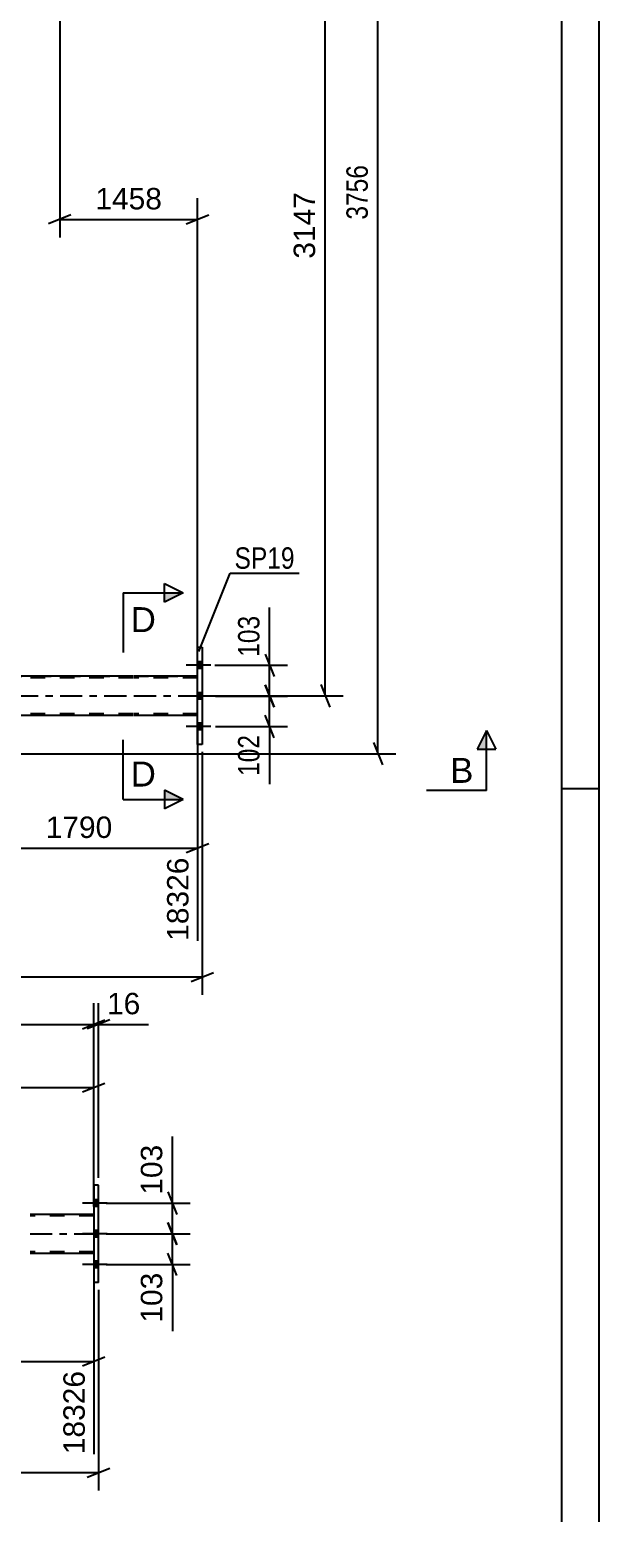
# Model space of a CAD drawing. Header units: millimetres. Extents: x 0 to 841, y 0 to 594.
# Drawn here: x 764.8 to 841, y 201 to 399.6 of the extents above; entities that cross this region are included whole.
import ezdxf

# ---------------------------------------------------------------- set-up
doc = ezdxf.new("R2010")
doc.units = ezdxf.units.MM
doc.linetypes.add('DXK_LINE_DOT2', pattern=[3.9198, 1.9599, -1.9599])
doc.linetypes.add('DXK_LINE_DOT3', pattern=[5.9187, 2.979, -0.9799, 0.9799, -0.9799])
doc.styles.add('Arial', font='arial.ttf', dxfattribs={"height": 0.2})
doc.styles.add('Arial Narrow', font='ARIALN.TTF', dxfattribs={"height": 0.2})

# ---------------------------------------------------------------- blocks, each defined once
blk = doc.blocks.new('Unknown-318892383-1113')
at = {"color": 5, "linetype": 'Continuous'}
for p, q in [((841, 0), (841, 594)), ((836, 5), (836, 589)), ((841, 298), (836, 298))]:
    blk.add_line(p, q, dxfattribs=at)
blk = doc.blocks.new('Part-318892383-4348 - 4224')
at = {"color": 7, "linetype": 'DXK_LINE_DOT2'}
for p, q in [((778.64, 312.82), (94.15, 312.82)), ((240.48, 313.06), (778.64, 313.06)), ((778.74, 313.06), (787.26, 313.06)), ((787.26, 312.82), (778.74, 312.82)), ((787.26, 307.78), (787.26, 313.06)), ((778.64, 308.02), (94.15, 308.02)), ((787.26, 308.02), (778.74, 308.02))]:
    blk.add_line(p, q, dxfattribs=at)
at = {"color": 2, "linetype": 'Continuous'}
for p, q in [((778.64, 313.06), (681.16, 313.06)), ((787.26, 313.06), (778.74, 313.06)), ((778.64, 307.78), (681.16, 307.78)), ((787.26, 307.78), (778.74, 307.78))]:
    blk.add_line(p, q, dxfattribs=at)
at = {"color": 7, "linetype": 'DXK_LINE_DOT3'}
for p, q in [((94.15, 310.42), (778.64, 310.42)), ((778.74, 310.42), (787.26, 310.42))]:
    blk.add_line(p, q, dxfattribs=at)
blk = doc.blocks.new('Bolt-318892383-4505 - 4224')
at = {"linetype": 'Continuous'}
for points in [[(787.9, 314.08), (787.9, 314.96), (787.26, 314.96), (787.26, 314.08)], [(787.9, 314.08), (787.9, 314.96), (787.26, 314.96), (787.26, 314.08)], [(787.9, 314.08), (787.9, 314.96), (787.26, 314.96), (787.26, 314.08)], [(787.9, 309.96), (787.9, 310.84), (787.26, 310.84), (787.26, 309.96)], [(787.9, 309.96), (787.9, 310.84), (787.26, 310.84), (787.26, 309.96)], [(787.9, 305.88), (787.9, 306.76), (787.26, 306.76), (787.26, 305.88)], [(787.9, 305.88), (787.9, 306.76), (787.26, 306.76), (787.26, 305.88)], [(787.9, 305.88), (787.9, 306.76), (787.26, 306.76), (787.26, 305.88)]]:
    blk.add_hatch(color=1, dxfattribs=at).paths.add_polyline_path(points)
at = {"color": 1, "linetype": 'Continuous'}
for p, q in [((789.06, 314.52), (785.74, 314.52)), ((789.06, 314.52), (785.74, 314.52)), ((789.06, 314.52), (785.74, 314.52)), ((787.9, 314.96), (787.26, 314.96)), ((787.9, 314.96), (787.26, 314.96)), ((787.9, 314.96), (787.26, 314.96)), ((787.9, 314.08), (787.26, 314.08)), ((787.9, 314.08), (787.26, 314.08)), ((787.9, 314.08), (787.26, 314.08)), ((789.06, 310.4), (785.74, 310.4)), ((789.06, 310.4), (785.74, 310.4)), ((787.9, 310.84), (787.26, 310.84)), ((787.9, 310.84), (787.26, 310.84)), ((787.9, 309.96), (787.26, 309.96)), ((787.9, 309.96), (787.26, 309.96)), ((789.06, 306.32), (785.74, 306.32)), ((789.06, 306.32), (785.74, 306.32)), ((789.06, 306.32), (785.74, 306.32)), ((787.9, 306.76), (787.26, 306.76)), ((787.9, 306.76), (787.26, 306.76)), ((787.9, 306.76), (787.26, 306.76)), ((787.9, 305.88), (787.26, 305.88)), ((787.9, 305.88), (787.26, 305.88)), ((787.9, 305.88), (787.26, 305.88))]:
    blk.add_line(p, q, dxfattribs=at)
blk = doc.blocks.new('Part-318892383-4679 - 4224')
at = {"color": 2, "linetype": 'Continuous'}
for p, q in [((787.26, 303.92), (787.26, 316.92)), ((787.26, 316.92), (787.9, 316.92)), ((787.9, 316.92), (787.9, 303.92)), ((787.9, 303.92), (787.26, 303.92))]:
    blk.add_line(p, q, dxfattribs=at)
blk = doc.blocks.new('Part-318892383-3739 - 3679')
at = {"color": 2, "linetype": 'Continuous'}
for p, q in [((764.87, 241.09), (773.39, 241.09)), ((773.39, 235.81), (764.87, 235.81))]:
    blk.add_line(p, q, dxfattribs=at)
at = {"color": 7, "linetype": 'DXK_LINE_DOT2'}
for p, q in [((773.39, 240.85), (764.87, 240.85)), ((773.39, 241.09), (773.39, 235.81)), ((773.39, 236.05), (764.87, 236.05))]:
    blk.add_line(p, q, dxfattribs=at)
at = {"color": 7, "linetype": 'DXK_LINE_DOT3'}
blk.add_line((764.87, 238.45), (773.39, 238.45), dxfattribs=at)
blk = doc.blocks.new('Bolt-318892383-3748 - 3679')
at = {"linetype": 'Continuous'}
for points in [[(773.39, 242.99), (773.39, 242.11), (774.03, 242.11), (774.03, 242.99)], [(773.39, 242.99), (773.39, 242.11), (774.03, 242.11), (774.03, 242.99)], [(773.39, 242.99), (773.39, 242.11), (774.03, 242.11), (774.03, 242.99)], [(773.39, 238.87), (773.39, 237.99), (774.03, 237.99), (774.03, 238.87)], [(773.39, 238.87), (773.39, 237.99), (774.03, 237.99), (774.03, 238.87)], [(773.39, 234.79), (773.39, 233.91), (774.03, 233.91), (774.03, 234.79)], [(773.39, 234.79), (773.39, 233.91), (774.03, 233.91), (774.03, 234.79)], [(773.39, 234.79), (773.39, 233.91), (774.03, 233.91), (774.03, 234.79)]]:
    blk.add_hatch(color=1, dxfattribs=at).paths.add_polyline_path(points)
at = {"color": 1, "linetype": 'Continuous'}
for p, q in [((775.19, 242.55), (771.87, 242.55)), ((775.19, 242.55), (771.87, 242.55)), ((775.19, 242.55), (771.87, 242.55)), ((774.03, 242.99), (773.39, 242.99)), ((774.03, 242.99), (773.39, 242.99)), ((774.03, 242.99), (773.39, 242.99)), ((774.03, 242.11), (773.39, 242.11)), ((774.03, 242.11), (773.39, 242.11)), ((774.03, 242.11), (773.39, 242.11)), ((775.19, 238.43), (771.87, 238.43)), ((775.19, 238.43), (771.87, 238.43)), ((774.03, 238.87), (773.39, 238.87)), ((774.03, 238.87), (773.39, 238.87)), ((774.03, 237.99), (773.39, 237.99)), ((774.03, 237.99), (773.39, 237.99)), ((775.19, 234.35), (771.87, 234.35)), ((775.19, 234.35), (771.87, 234.35)), ((775.19, 234.35), (771.87, 234.35)), ((774.03, 234.79), (773.39, 234.79)), ((774.03, 234.79), (773.39, 234.79)), ((774.03, 234.79), (773.39, 234.79)), ((774.03, 233.91), (773.39, 233.91)), ((774.03, 233.91), (773.39, 233.91)), ((774.03, 233.91), (773.39, 233.91))]:
    blk.add_line(p, q, dxfattribs=at)
blk = doc.blocks.new('Part-318892383-3931 - 3679')
at = {"color": 2, "linetype": 'Continuous'}
for p, q in [((774.03, 244.95), (773.39, 244.95)), ((773.39, 244.95), (773.39, 231.95)), ((774.03, 231.95), (774.03, 244.95)), ((774.03, 231.95), (773.39, 231.95))]:
    blk.add_line(p, q, dxfattribs=at)
blk = doc.blocks.new('StraightDimension-318892383-5265 - 4224')
at = {"color": 7, "linetype": 'Continuous'}
for p, q in [((787.9, 302.92), (787.9, 270.41)), ((49.87, 272.81), (787.9, 272.81)), ((786.4, 272.21), (789.4, 273.41))]:
    blk.add_line(p, q, dxfattribs=at)
blk = doc.blocks.new('StraightDimension-318892383-5181 - 4224')
at = {"color": 7, "linetype": 'Continuous'}
for p, q in [((755.55, 312.06), (755.55, 277.65)), ((787.26, 306.78), (787.26, 277.65)), ((757.05, 290.66), (754.05, 289.46)), ((755.55, 290.06), (787.26, 290.06)), ((785.76, 289.46), (788.76, 290.66))]:
    blk.add_line(p, q, dxfattribs=at)
at = {"color": 0}
blk.add_wipeout([(776.45, 290.81), (776.45, 295.01), (766.36, 295.01), (766.36, 290.81)], dxfattribs=at)
at = {"color": 0, "linetype": 'Continuous'}
blk.add_wipeout([(786.66, 289.36), (782.46, 289.36), (782.46, 277.05), (786.66, 277.05)], dxfattribs=at)
at = {"color": 3, "style": 'Arial'}
blk.add_text('1790', height=2.865, dxfattribs=at).set_placement((766.96, 291.41))
at = {"color": 3, "linetype": 'Continuous', "style": 'Arial'}
blk.add_text('18326', height=2.865, rotation=90.0002, dxfattribs=at).set_placement((786.06, 277.65))
blk = doc.blocks.new('StraightDimension-318892383-5223 - 4224')
at = {"color": 7, "linetype": 'Continuous'}
for p, q in [((796.3, 316.02), (797.5, 313.02)), ((789.57, 314.52), (799.3, 314.52)), ((796.9, 310.4), (796.9, 314.52)), ((797.5, 308.9), (796.3, 311.9)), ((789.65, 310.4), (799.3, 310.4))]:
    blk.add_line(p, q, dxfattribs=at)
at = {"color": 0}
blk.add_wipeout([(796.15, 321.73), (791.95, 321.73), (791.95, 315.05), (796.15, 315.05)], dxfattribs=at)
at = {"color": 7, "linetype": 'Continuous'}
blk.add_line((796.9, 314.52), (796.9, 322.26), dxfattribs=at)
blk.add_line((796.9, 314.52), (796.9, 322.26), dxfattribs=at)
at = {"color": 3, "style": 'Arial Narrow'}
blk.add_text('103', height=2.863, rotation=90.0002, dxfattribs=at).set_placement((795.55, 315.65))
blk = doc.blocks.new('StraightDimension-318892383-5236 - 4224')
at = {"color": 7, "linetype": 'Continuous'}
for p, q in [((796.3, 311.9), (797.5, 308.9)), ((789.65, 310.4), (799.3, 310.4)), ((796.9, 306.32), (796.9, 310.4)), ((797.5, 304.82), (796.3, 307.82)), ((789.65, 306.32), (799.3, 306.32))]:
    blk.add_line(p, q, dxfattribs=at)
at = {"color": 0}
blk.add_wipeout([(796.15, 305.8), (791.95, 305.8), (791.95, 299.11), (796.15, 299.11)], dxfattribs=at)
at = {"color": 7, "linetype": 'Continuous'}
blk.add_line((796.9, 306.32), (796.9, 298.59), dxfattribs=at)
blk.add_line((796.9, 306.32), (796.9, 298.59), dxfattribs=at)
at = {"color": 3, "style": 'Arial Narrow'}
blk.add_text('102', height=2.863, rotation=90.0002, dxfattribs=at).set_placement((795.55, 299.71))
blk = doc.blocks.new('StraightDimension-318892383-5250 - 4224')
at = {"color": 7, "linetype": 'Continuous'}
for p, q in [((768.84, 433.28), (768.84, 371.76)), ((787.26, 314.06), (787.26, 377.01)), ((770.34, 374.76), (767.34, 373.56)), ((768.84, 374.16), (787.26, 374.16)), ((785.76, 373.56), (788.76, 374.76))]:
    blk.add_line(p, q, dxfattribs=at)
at = {"color": 0}
blk.add_wipeout([(783.1, 374.91), (783.1, 379.11), (773, 379.11), (773, 374.91)], dxfattribs=at)
at = {"color": 3, "style": 'Arial'}
blk.add_text('1458', height=2.865, dxfattribs=at).set_placement((773.6, 375.51))
blk = doc.blocks.new('StraightDimension-318892383-11456 - 4224')
at = {"color": 7, "linetype": 'Continuous'}
for p, q in [((804.94, 434.78), (803.74, 437.78)), ((769.84, 436.28), (806.74, 436.28)), ((804.34, 310.42), (804.34, 436.28)), ((803.74, 311.92), (804.94, 308.92)), ((788.26, 310.42), (806.74, 310.42))]:
    blk.add_line(p, q, dxfattribs=at)
at = {"color": 0}
blk.add_wipeout([(803.59, 378.4), (799.39, 378.4), (799.39, 368.31), (803.59, 368.31)], dxfattribs=at)
at = {"color": 3, "style": 'Arial'}
blk.add_text('3147', height=2.865, rotation=90.0002, dxfattribs=at).set_placement((802.99, 368.91))
blk = doc.blocks.new('StraightDimension-318892383-14630 - 4224')
at = {"color": 7, "linetype": 'Continuous'}
for p, q in [((767.03, 452.92), (813.79, 452.92)), ((811.99, 451.42), (810.79, 454.42)), ((811.39, 302.68), (811.39, 452.92)), ((810.79, 304.18), (811.99, 301.18)), ((682.16, 302.68), (813.79, 302.68))]:
    blk.add_line(p, q, dxfattribs=at)
at = {"color": 0}
blk.add_wipeout([(810.64, 382.06), (806.44, 382.06), (806.44, 373.54), (810.64, 373.54)], dxfattribs=at)
at = {"color": 3, "style": 'Arial Narrow'}
blk.add_text('3756', height=2.863, rotation=90.0002, dxfattribs=at).set_placement((810.04, 374.14))
blk = doc.blocks.new('StraightDimension-318892383-14765 - 3679')
at = {"color": 7, "linetype": 'Continuous'}
for p, q in [((668.32, 234.41), (668.32, 208.96)), ((773.39, 234.83), (773.39, 208.96)), ((669.82, 221.98), (666.82, 220.78)), ((668.32, 221.38), (773.39, 221.38)), ((771.89, 220.78), (774.89, 221.98))]:
    blk.add_line(p, q, dxfattribs=at)
at = {"color": 0}
blk.add_wipeout([(725.9, 222.13), (725.9, 226.33), (715.81, 226.33), (715.81, 222.13)], dxfattribs=at)
at = {"color": 0, "linetype": 'Continuous'}
blk.add_wipeout([(772.79, 220.68), (768.59, 220.68), (768.59, 208.36), (772.79, 208.36)], dxfattribs=at)
at = {"color": 3, "style": 'Arial'}
blk.add_text('3895', height=2.865, dxfattribs=at).set_placement((716.41, 222.73))
at = {"color": 3, "linetype": 'Continuous', "style": 'Arial'}
blk.add_text('18326', height=2.865, rotation=90.0002, dxfattribs=at).set_placement((772.19, 208.96))
blk = doc.blocks.new('StraightDimension-318892383-4041 - 3679')
at = {"color": 7, "linetype": 'Continuous'}
for p, q in [((774.03, 230.95), (774.03, 204.1)), ((96.6, 206.5), (774.03, 206.5)), ((772.53, 205.9), (775.53, 207.1))]:
    blk.add_line(p, q, dxfattribs=at)
blk = doc.blocks.new('StraightDimension-318892383-4081 - 3679')
at = {"color": 7, "linetype": 'Continuous'}
for p, q in [((775.03, 238.45), (786.3, 238.45)), ((783.3, 239.95), (784.5, 236.95)), ((783.9, 234.35), (783.9, 238.45)), ((775.03, 234.35), (786.3, 234.35)), ((784.5, 232.85), (783.3, 235.85))]:
    blk.add_line(p, q, dxfattribs=at)
at = {"color": 0}
blk.add_wipeout([(783.15, 233.83), (778.95, 233.83), (778.95, 225.96), (783.15, 225.96)], dxfattribs=at)
at = {"color": 7, "linetype": 'Continuous'}
blk.add_line((783.9, 234.35), (783.9, 225.43), dxfattribs=at)
blk.add_line((783.9, 234.35), (783.9, 225.43), dxfattribs=at)
at = {"color": 3, "style": 'Arial'}
blk.add_text('103', height=2.865, rotation=90.0002, dxfattribs=at).set_placement((782.55, 226.56))
blk = doc.blocks.new('StraightDimension-318892383-4089 - 3679')
at = {"color": 7, "linetype": 'Continuous'}
for p, q in [((775.03, 242.55), (786.3, 242.55)), ((783.3, 244.05), (784.5, 241.05)), ((783.9, 238.45), (783.9, 242.55)), ((775.03, 238.45), (786.3, 238.45)), ((784.5, 236.95), (783.3, 239.95))]:
    blk.add_line(p, q, dxfattribs=at)
at = {"color": 0}
blk.add_wipeout([(783.15, 250.95), (778.95, 250.95), (778.95, 243.08), (783.15, 243.08)], dxfattribs=at)
at = {"color": 7, "linetype": 'Continuous'}
blk.add_line((783.9, 242.55), (783.9, 251.47), dxfattribs=at)
blk.add_line((783.9, 242.55), (783.9, 251.47), dxfattribs=at)
at = {"color": 3, "style": 'Arial'}
blk.add_text('103', height=2.865, rotation=90.0002, dxfattribs=at).set_placement((782.55, 243.68))
blk = doc.blocks.new('StraightDimension-318892383-14890 - 3679')
at = {"color": 7, "linetype": 'Continuous'}
for p, q in [((773.39, 245.95), (773.39, 269.32)), ((774.03, 245.95), (774.03, 269.32)), ((771.89, 265.87), (774.89, 267.07)), ((775.53, 267.07), (772.53, 265.87)), ((773.39, 266.47), (774.03, 266.47))]:
    blk.add_line(p, q, dxfattribs=at)
at = {"color": 0}
blk.add_wipeout([(780.2, 267.22), (780.2, 271.42), (774.56, 271.42), (774.56, 267.22)], dxfattribs=at)
at = {"color": 7, "linetype": 'Continuous'}
blk.add_line((774.03, 266.47), (780.73, 266.47), dxfattribs=at)
blk.add_line((774.03, 266.47), (780.73, 266.47), dxfattribs=at)
at = {"color": 3, "style": 'Arial'}
blk.add_text('16', height=2.865, dxfattribs=at).set_placement((775.16, 267.82))
blk = doc.blocks.new('StraightDimension-318892383-14891 - 3679')
at = {"color": 7, "linetype": 'Continuous'}
for p, q in [((773.39, 245.95), (773.39, 269.32)), ((97.24, 266.47), (773.39, 266.47)), ((771.89, 265.87), (774.89, 267.07))]:
    blk.add_line(p, q, dxfattribs=at)
blk = doc.blocks.new('StraightDimension-318892383-14958 - 3679')
at = {"color": 7, "linetype": 'Continuous'}
for p, q in [((668.32, 242.49), (668.32, 260.87)), ((773.39, 242.09), (773.39, 260.87)), ((669.82, 258.62), (666.82, 257.42)), ((771.89, 257.42), (774.89, 258.62)), ((668.32, 258.02), (773.39, 258.02))]:
    blk.add_line(p, q, dxfattribs=at)
at = {"color": 0}
blk.add_wipeout([(725.9, 258.77), (725.9, 262.97), (715.81, 262.97), (715.81, 258.77)], dxfattribs=at)
at = {"color": 3, "style": 'Arial'}
blk.add_text('3895', height=2.865, dxfattribs=at).set_placement((716.41, 259.37))
blk = doc.blocks.new('Mark-318892383-4675 - 4224')
at = {"color": 0}
blk.add_wipeout([(800.25, 327.43), (800.25, 330.43), (792.22, 330.43), (792.22, 327.43)], dxfattribs=at)
blk.add_wipeout([(800.25, 327.43), (800.25, 330.43), (792.22, 330.43), (792.22, 327.43)], dxfattribs=at)
at = {"color": 30, "linetype": 'Continuous'}
for p, q in [((787.45, 316.35), (791.62, 326.83)), ((791.62, 326.83), (800.85, 326.83))]:
    blk.add_line(p, q, dxfattribs=at)
at = {"color": 3, "style": 'Arial Narrow'}
blk.add_text('SP19', height=2.863, dxfattribs=at).set_placement((792.22, 327.43))
blk = doc.blocks.new('SectionMark-318892383-5785 - 4224')
at = {"linetype": 'Continuous'}
for points in [[(782.83, 322.95), (782.83, 324.2), (785.33, 324.2)], [(782.83, 296.54), (782.83, 297.79), (785.33, 296.54)]]:
    blk.add_hatch(color=6, dxfattribs=at).paths.add_polyline_path(points)
at = {"color": 6, "linetype": 'Continuous'}
for p, q in [((777.33, 324.2), (777.33, 316.2)), ((777.33, 324.2), (785.33, 324.2)), ((782.83, 322.95), (782.83, 325.45)), ((782.83, 325.45), (785.33, 324.2)), ((785.33, 324.2), (782.83, 322.95)), ((777.33, 296.54), (777.33, 304.54)), ((785.33, 296.54), (782.83, 297.79)), ((782.83, 297.79), (782.83, 295.29)), ((777.33, 296.54), (785.33, 296.54)), ((785.33, 296.54), (782.83, 295.29))]:
    blk.add_line(p, q, dxfattribs=at)
at = {"color": 0, "linetype": 'Continuous'}
for points in [[(781.7, 318.95), (781.7, 322.45), (778.33, 322.45), (778.33, 318.95)], [(781.7, 298.29), (781.7, 301.79), (778.33, 301.79), (778.33, 298.29)]]:
    blk.add_wipeout(points, dxfattribs=at)
at = {"color": 3, "linetype": 'Continuous', "style": 'Arial'}
for p in [(778.33, 318.95), (778.33, 298.29)]:
    blk.add_text('D', height=3.34, dxfattribs=at).set_placement(p)
blk = doc.blocks.new('SectionMark-318892383-5787 - 4224')
at = {"linetype": 'Continuous'}
blk.add_hatch(color=6, dxfattribs=at).paths.add_polyline_path([(825.91, 303.28), (824.66, 303.28), (825.91, 305.78)])
at = {"color": 6, "linetype": 'Continuous'}
for p, q in [((825.91, 305.78), (824.66, 303.28)), ((825.91, 297.78), (825.91, 305.78)), ((825.91, 305.78), (827.16, 303.28)), ((824.66, 303.28), (827.16, 303.28)), ((825.91, 297.78), (817.91, 297.78))]:
    blk.add_line(p, q, dxfattribs=at)
at = {"color": 0, "linetype": 'Continuous'}
blk.add_wipeout([(824.16, 298.78), (824.16, 302.28), (821.05, 302.28), (821.05, 298.78)], dxfattribs=at)
at = {"color": 3, "linetype": 'Continuous', "style": 'Arial'}
blk.add_text('B', height=3.34, dxfattribs=at).set_placement((821.05, 298.78))

msp = doc.modelspace()

# ---------------------------------------------------------------- block references
for name in ['Unknown-318892383-1113', 'Part-318892383-4679 - 4224', 'Bolt-318892383-4505 - 4224', 'Part-318892383-4348 - 4224', 'Part-318892383-3931 - 3679', 'Bolt-318892383-3748 - 3679', 'Part-318892383-3739 - 3679']:
    msp.add_blockref(name, (0, 0))

# ---------------------------------------------------------------- next in the draw order: block references
for name in ['StraightDimension-318892383-5265 - 4224', 'StraightDimension-318892383-14765 - 3679']:
    msp.add_blockref(name, (0, 0))

# ---------------------------------------------------------------- next in the draw order: block references
for name in ['StraightDimension-318892383-5181 - 4224', 'StraightDimension-318892383-4041 - 3679']:
    msp.add_blockref(name, (0, 0))

# ---------------------------------------------------------------- next in the draw order: block references
for name in ['StraightDimension-318892383-5223 - 4224', 'StraightDimension-318892383-4081 - 3679']:
    msp.add_blockref(name, (0, 0))

# ---------------------------------------------------------------- next in the draw order: block references
for name in ['StraightDimension-318892383-5250 - 4224', 'StraightDimension-318892383-5236 - 4224', 'StraightDimension-318892383-4089 - 3679']:
    msp.add_blockref(name, (0, 0))

# ---------------------------------------------------------------- next in the draw order: block references
for name in ['StraightDimension-318892383-11456 - 4224', 'StraightDimension-318892383-14890 - 3679']:
    msp.add_blockref(name, (0, 0))

# ---------------------------------------------------------------- next in the draw order: block references
for name in ['StraightDimension-318892383-14630 - 4224', 'StraightDimension-318892383-14891 - 3679']:
    msp.add_blockref(name, (0, 0))

# ---------------------------------------------------------------- next in the draw order: block references
for name in ['Mark-318892383-4675 - 4224', 'SectionMark-318892383-5785 - 4224', 'StraightDimension-318892383-14958 - 3679']:
    msp.add_blockref(name, (0, 0))

# ---------------------------------------------------------------- next in the draw order: block references
msp.add_blockref('SectionMark-318892383-5787 - 4224', (0, 0))

doc.saveas('drawing.dxf')
